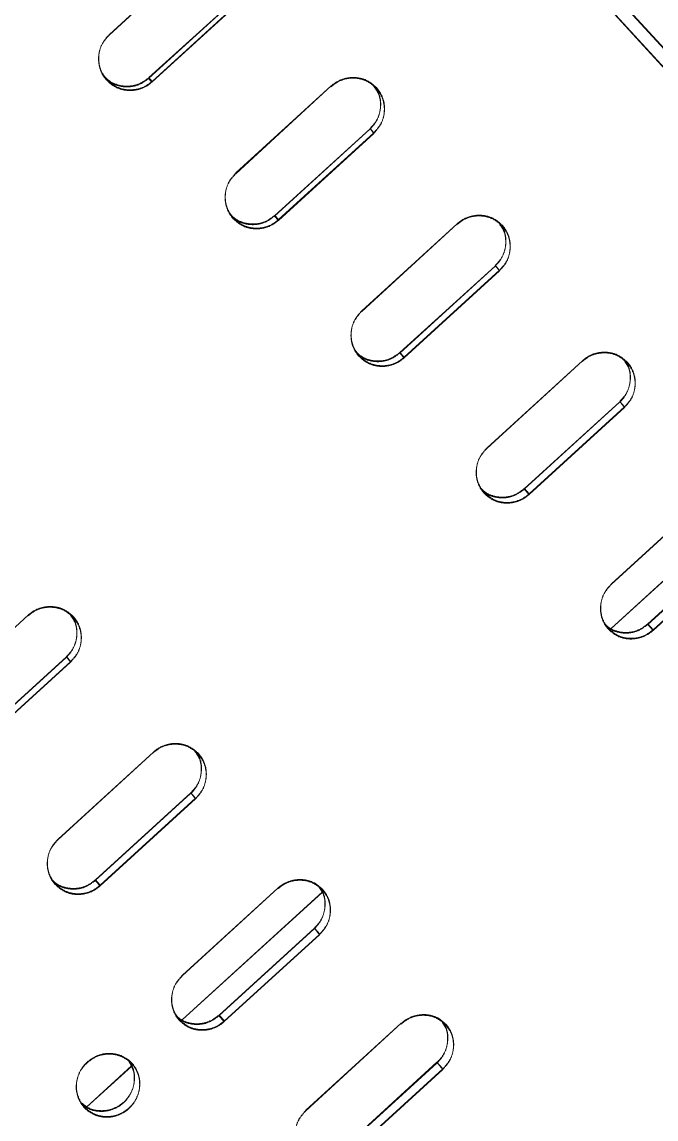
# Model space of a CAD drawing. Header units: millimetres. Extents: x -71377 to 516042, y -145869 to 441446.
# Drawn here: x 215806.5 to 215904.7, y 145490.6 to 145660.7 of the extents above; entities that cross this region are included whole.
import ezdxf

# ---------------------------------------------------------------- set-up
doc = ezdxf.new("R2010")
doc.units = ezdxf.units.MM
doc.header["$LTSCALE"] = 1000
doc.linetypes.add('IMPORT-DASHEDX2 _4_', pattern=[152.4, 101.6, -50.8])
for name, color, linetype, lineweight in [('05', 5, 'IMPORT-DASHEDX2 _4_', 5), ('06', 6, 'Continuous', 5), ('조경라인_dwg', 8, 'Continuous', 5)]:
    doc.layers.add(name, color=color, linetype=linetype, lineweight=lineweight)

# ---------------------------------------------------------------- blocks, each defined once
blk = doc.blocks.new('조경라인_dwg-6847807-지반층 배치도')
at = {"layer": '05', "flags": 128}
for points in [[(216051.05, 145497.7), (216050.75, 145497.45), (216050.44, 145497.23), (216050.14, 145497.05), (216049.85, 145496.92), (216049.58, 145496.85), (216049.35, 145496.83), (216049.16, 145496.86), (216049.02, 145496.96), (215561.28, 146031.14), (216048.99, 145496.84), (216049.13, 145496.75), (216049.31, 145496.72), (216049.55, 145496.74), (216049.81, 145496.81), (216050.11, 145496.94), (216050.41, 145497.12), (216050.72, 145497.34), (216051.02, 145497.59), (215562.44, 146032.83)], [(215841.38, 145664.9), (215840.9, 145665.58), (215841.41, 145665.01), (215826.64, 145651.52), (215826.13, 145652.09), (215840.86, 145665.46), (215826.09, 145651.98), (215826.61, 145651.41)], [(215860.96, 145643.45), (215860.4, 145644.21), (215861, 145643.56), (215846.23, 145630.08), (215845.63, 145630.73), (215860.37, 145644.1), (215845.6, 145630.62), (215846.19, 145629.96)], [(215880.44, 145622.12), (215879.8, 145622.97), (215880.47, 145622.23), (215865.7, 145608.74), (215865.03, 145609.48), (215879.77, 145622.86), (215865, 145609.37), (215865.67, 145608.63)], [(215899.8, 145600.92), (215899.08, 145601.85), (215899.83, 145601.03), (215885.06, 145587.54), (215884.31, 145588.37), (215899.05, 145601.74), (215884.28, 145588.25), (215885.03, 145587.43)]]:
    blk.add_lwpolyline(points, close=True, dxfattribs=at)
for points in [[(215819.97, 145658.69), (215834.77, 145672.28), (215820, 145658.8)], [(215839.58, 145637.2), (215854.38, 145650.8), (215839.62, 145637.32)], [(215859.1, 145615.83), (215873.9, 145629.43), (215859.13, 145615.94)], [(215878.5, 145594.58), (215893.3, 145608.18), (215878.53, 145594.7)], [(215897.77, 145573.48), (215912.57, 145587.07), (215897.8, 145573.59)], [(215919.46, 145586.41), (215897.76, 145566.68), (215919.49, 145586.52)], [(215918.2, 145580.76), (215903.43, 145567.28), (215904.26, 145566.37), (215919.03, 145579.86), (215918.23, 145580.88), (215903.46, 145567.39), (215904.29, 145566.48), (215919.06, 145579.97), (215918.23, 145580.88)], [(215792.63, 145555.15), (215807.44, 145568.74), (215792.67, 145555.26)], [(215813.3, 145562.17), (215798.53, 145548.69), (215799.21, 145547.95), (215813.98, 145561.43), (215813.34, 145562.28), (215798.57, 145548.8), (215799.24, 145548.06), (215814.01, 145561.54), (215813.34, 145562.28)], [(215812.04, 145533.9), (215826.84, 145547.5), (215812.07, 145534.01)], [(215832.59, 145541.05), (215817.82, 145527.57), (215818.57, 145526.75), (215833.34, 145540.23), (215832.62, 145541.17), (215817.85, 145527.68), (215818.6, 145526.86), (215833.37, 145540.34), (215832.62, 145541.17)], [(215853, 145525.72), (215831.3, 145505.99), (215853.03, 145525.84)], [(215831.31, 145512.79), (215846.11, 145526.39), (215831.34, 145512.9)], [(215851.74, 145520.08), (215836.97, 145506.59), (215837.8, 145505.69), (215852.56, 145519.17), (215851.77, 145520.19), (215837, 145506.71), (215837.83, 145505.8), (215852.6, 145519.28), (215851.77, 145520.19)], [(215850.44, 145491.84), (215865.24, 145505.43), (215850.47, 145491.95)], [(215823.42, 145498.72), (215816.49, 145492.47), (215823.45, 145498.83)], [(215870.74, 145499.26), (215855.97, 145485.78), (215856.88, 145484.79), (215871.65, 145498.27), (215870.77, 145499.38), (215856.01, 145485.89), (215856.91, 145484.9), (215871.68, 145498.38), (215870.77, 145499.38)]]:
    blk.add_lwpolyline(points, dxfattribs=at)
at = {"layer": '05'}
for points, knots in [([(215819.97, 145658.69), (215819.59, 145658.27), (215818.83, 145657.43), (215818.3, 145655.79), (215818.31, 145654.1), (215818.8, 145652.68), (215819.37, 145651.96), (215819.6, 145651.68)], [0, 0, 0, 0, 0.214695, 0.429387, 0.644078, 0.858773, 1, 1, 1, 1]), ([(215820, 145658.8), (215819.62, 145658.38), (215818.87, 145657.54), (215818.33, 145655.9), (215818.34, 145654.22), (215818.83, 145652.79), (215819.4, 145652.07), (215819.63, 145651.79)], [0, 0, 0, 0, 0.214695, 0.429387, 0.644078, 0.858773, 1, 1, 1, 1]), ([(215826.09, 145651.98), (215825.64, 145651.64), (215824.74, 145650.96), (215823.06, 145650.58), (215821.39, 145650.74), (215820.12, 145651.29), (215819.54, 145651.83), (215819.37, 145651.99)], [0, 0, 0, 0, 0.226046, 0.452087, 0.678129, 0.904174, 1, 1, 1, 1]), ([(215826.13, 145652.09), (215825.67, 145651.75), (215824.77, 145651.07), (215823.09, 145650.69), (215821.42, 145650.85), (215820.15, 145651.4), (215819.58, 145651.94), (215819.4, 145652.1)], [0, 0, 0, 0, 0.226046, 0.452087, 0.678129, 0.904174, 1, 1, 1, 1]), ([(215819.6, 145651.68), (215820.01, 145651.3), (215820.84, 145650.56), (215822.47, 145650.05), (215824.16, 145650.09), (215825.6, 145650.6), (215826.32, 145651.18), (215826.61, 145651.41)], [0, 0, 0, 0, 0.214692, 0.429385, 0.644077, 0.858772, 1, 1, 1, 1]), ([(215819.63, 145651.79), (215820.05, 145651.42), (215820.87, 145650.67), (215822.51, 145650.16), (215824.19, 145650.2), (215825.63, 145650.71), (215826.36, 145651.29), (215826.64, 145651.52)], [0, 0, 0, 0, 0.214692, 0.429385, 0.644077, 0.858772, 1, 1, 1, 1]), ([(215861.35, 145650.44), (215860.94, 145650.81), (215860.12, 145651.55), (215858.49, 145652.05), (215856.8, 145652.02), (215855.37, 145651.5), (215854.64, 145650.92), (215854.35, 145650.69)], [0, 0, 0, 0, 0.214692, 0.429385, 0.644077, 0.858772, 1, 1, 1, 1]), ([(215861.38, 145650.55), (215860.97, 145650.92), (215860.15, 145651.66), (215858.52, 145652.16), (215856.83, 145652.13), (215855.4, 145651.61), (215854.67, 145651.03), (215854.38, 145650.8)], [0, 0, 0, 0, 0.214692, 0.429385, 0.644077, 0.858772, 1, 1, 1, 1]), ([(215861, 145650.71), (215861.23, 145650.39), (215861.8, 145649.62), (215862.1, 145648.09), (215861.91, 145646.42), (215861.27, 145645.04), (215860.62, 145644.37), (215860.37, 145644.1)], [0, 0, 0, 0, 0.165868, 0.393908, 0.621949, 0.849991, 1, 1, 1, 1]), ([(215861.03, 145650.83), (215861.27, 145650.5), (215861.83, 145649.73), (215862.13, 145648.2), (215861.94, 145646.53), (215861.3, 145645.15), (215860.66, 145644.48), (215860.4, 145644.21)], [0, 0, 0, 0, 0.165868, 0.393908, 0.621949, 0.849991, 1, 1, 1, 1]), ([(215860.96, 145643.45), (215861.34, 145643.87), (215862.1, 145644.71), (215862.64, 145646.34), (215862.63, 145648.02), (215862.15, 145649.44), (215861.58, 145650.16), (215861.35, 145650.44)], [0, 0, 0, 0, 0.214692, 0.429386, 0.644078, 0.858773, 1, 1, 1, 1]), ([(215861, 145643.56), (215861.37, 145643.98), (215862.13, 145644.82), (215862.67, 145646.45), (215862.67, 145648.13), (215862.18, 145649.55), (215861.61, 145650.27), (215861.38, 145650.55)], [0, 0, 0, 0, 0.214692, 0.429386, 0.644078, 0.858773, 1, 1, 1, 1]), ([(215839.58, 145637.2), (215839.21, 145636.79), (215838.45, 145635.95), (215837.91, 145634.31), (215837.92, 145632.63), (215838.4, 145631.21), (215838.97, 145630.49), (215839.2, 145630.21)], [0, 0, 0, 0, 0.214695, 0.429386, 0.644078, 0.858773, 1, 1, 1, 1]), ([(215839.62, 145637.32), (215839.24, 145636.9), (215838.48, 145636.06), (215837.94, 145634.42), (215837.95, 145632.74), (215838.44, 145631.32), (215839, 145630.61), (215839.23, 145630.32)], [0, 0, 0, 0, 0.214695, 0.429386, 0.644078, 0.858773, 1, 1, 1, 1]), ([(215845.6, 145630.62), (215845.15, 145630.28), (215844.24, 145629.6), (215842.57, 145629.21), (215840.9, 145629.37), (215839.65, 145629.91), (215839.09, 145630.43), (215838.94, 145630.57)], [0, 0, 0, 0, 0.227928, 0.455852, 0.683777, 0.911704, 1, 1, 1, 1]), ([(215845.63, 145630.73), (215845.18, 145630.39), (215844.28, 145629.71), (215842.6, 145629.32), (215840.93, 145629.49), (215839.68, 145630.02), (215839.12, 145630.54), (215838.97, 145630.68)], [0, 0, 0, 0, 0.227928, 0.455852, 0.683777, 0.911704, 1, 1, 1, 1]), ([(215839.2, 145630.21), (215839.61, 145629.84), (215840.44, 145629.1), (215842.06, 145628.6), (215843.75, 145628.64), (215845.18, 145629.15), (215845.91, 145629.73), (215846.19, 145629.96)], [0, 0, 0, 0, 0.214692, 0.429385, 0.644078, 0.858772, 1, 1, 1, 1]), ([(215839.23, 145630.32), (215839.64, 145629.95), (215840.47, 145629.21), (215842.09, 145628.71), (215843.78, 145628.75), (215845.21, 145629.26), (215845.94, 145629.84), (215846.23, 145630.08)], [0, 0, 0, 0, 0.214692, 0.429385, 0.644078, 0.858772, 1, 1, 1, 1]), ([(215880.85, 145629.09), (215880.44, 145629.46), (215879.62, 145630.19), (215878, 145630.69), (215876.31, 145630.65), (215874.88, 145630.13), (215874.16, 145629.55), (215873.87, 145629.32)], [0, 0, 0, 0, 0.214692, 0.429384, 0.644077, 0.858772, 1, 1, 1, 1]), ([(215880.88, 145629.2), (215880.47, 145629.57), (215879.65, 145630.3), (215878.03, 145630.8), (215876.35, 145630.76), (215874.91, 145630.24), (215874.19, 145629.66), (215873.9, 145629.43)], [0, 0, 0, 0, 0.214692, 0.429384, 0.644077, 0.858772, 1, 1, 1, 1]), ([(215880.48, 145629.51), (215880.7, 145629.2), (215881.25, 145628.45), (215881.53, 145626.95), (215881.35, 145625.28), (215880.7, 145623.9), (215880.06, 145623.23), (215879.8, 145622.97)], [0, 0, 0, 0, 0.158726, 0.388719, 0.618712, 0.848707, 1, 1, 1, 1]), ([(215880.45, 145629.4), (215880.67, 145629.09), (215881.21, 145628.34), (215881.5, 145626.84), (215881.32, 145625.17), (215880.67, 145623.79), (215880.02, 145623.12), (215879.77, 145622.86)], [0, 0, 0, 0, 0.158726, 0.388719, 0.618712, 0.848707, 1, 1, 1, 1]), ([(215880.44, 145622.12), (215880.82, 145622.54), (215881.58, 145623.37), (215882.12, 145625), (215882.12, 145626.68), (215881.64, 145628.1), (215881.07, 145628.81), (215880.85, 145629.09)], [0, 0, 0, 0, 0.214692, 0.429386, 0.644079, 0.858774, 1, 1, 1, 1]), ([(215880.47, 145622.23), (215880.85, 145622.65), (215881.61, 145623.49), (215882.15, 145625.12), (215882.15, 145626.79), (215881.67, 145628.21), (215881.1, 145628.92), (215880.88, 145629.2)], [0, 0, 0, 0, 0.214692, 0.429386, 0.644079, 0.858774, 1, 1, 1, 1]), ([(215859.1, 145615.83), (215858.72, 145615.41), (215857.96, 145614.58), (215857.42, 145612.94), (215857.42, 145611.27), (215857.9, 145609.85), (215858.47, 145609.14), (215858.69, 145608.86)], [0, 0, 0, 0, 0.214695, 0.429386, 0.644078, 0.858773, 1, 1, 1, 1]), ([(215859.13, 145615.94), (215858.75, 145615.53), (215857.99, 145614.69), (215857.45, 145613.06), (215857.45, 145611.38), (215857.94, 145609.96), (215858.5, 145609.25), (215858.73, 145608.97)], [0, 0, 0, 0, 0.214695, 0.429386, 0.644078, 0.858773, 1, 1, 1, 1]), ([(215865, 145609.37), (215864.55, 145609.03), (215863.64, 145608.35), (215861.97, 145607.96), (215860.31, 145608.12), (215859.08, 145608.63), (215858.54, 145609.14), (215858.4, 145609.27)], [0, 0, 0, 0, 0.2298627, 0.4597212, 0.6895803, 0.9194426, 1, 1, 1, 1]), ([(215865.03, 145609.48), (215864.58, 145609.14), (215863.68, 145608.47), (215862, 145608.07), (215860.34, 145608.23), (215859.11, 145608.75), (215858.57, 145609.25), (215858.43, 145609.38)], [0, 0, 0, 0, 0.2298627, 0.4597212, 0.6895803, 0.9194426, 1, 1, 1, 1]), ([(215900.23, 145607.86), (215899.82, 145608.23), (215899, 145608.96), (215897.39, 145609.45), (215895.71, 145609.4), (215894.28, 145608.88), (215893.56, 145608.3), (215893.27, 145608.07)], [0, 0, 0, 0, 0.214692, 0.429384, 0.644077, 0.858772, 1, 1, 1, 1]), ([(215900.26, 145607.97), (215899.85, 145608.34), (215899.04, 145609.07), (215897.42, 145609.56), (215895.74, 145609.51), (215894.31, 145609), (215893.59, 145608.41), (215893.3, 145608.18)], [0, 0, 0, 0, 0.214692, 0.429384, 0.644077, 0.858772, 1, 1, 1, 1]), ([(215858.69, 145608.86), (215859.1, 145608.49), (215859.93, 145607.76), (215861.55, 145607.26), (215863.23, 145607.3), (215864.66, 145607.82), (215865.38, 145608.4), (215865.67, 145608.63)], [0, 0, 0, 0, 0.214693, 0.429385, 0.644077, 0.858772, 1, 1, 1, 1]), ([(215858.73, 145608.97), (215859.14, 145608.6), (215859.96, 145607.87), (215861.58, 145607.37), (215863.26, 145607.41), (215864.69, 145607.93), (215865.42, 145608.51), (215865.7, 145608.74)], [0, 0, 0, 0, 0.214693, 0.429385, 0.644077, 0.858772, 1, 1, 1, 1]), ([(215899.78, 145608.21), (215899.99, 145607.92), (215900.52, 145607.19), (215900.79, 145605.71), (215900.6, 145604.05), (215899.95, 145602.67), (215899.31, 145602), (215899.05, 145601.74)], [0, 0, 0, 0, 0.151373, 0.3833758, 0.6153793, 0.8473846, 1, 1, 1, 1]), ([(215899.81, 145608.32), (215900.02, 145608.03), (215900.55, 145607.3), (215900.82, 145605.82), (215900.63, 145604.16), (215899.98, 145602.79), (215899.34, 145602.12), (215899.08, 145601.85)], [0, 0, 0, 0, 0.151373, 0.3833758, 0.6153793, 0.8473846, 1, 1, 1, 1]), ([(215899.8, 145600.92), (215900.18, 145601.33), (215900.94, 145602.17), (215901.48, 145603.8), (215901.49, 145605.47), (215901.01, 145606.88), (215900.45, 145607.58), (215900.23, 145607.86)], [0, 0, 0, 0, 0.214692, 0.429386, 0.644078, 0.858773, 1, 1, 1, 1]), ([(215899.83, 145601.03), (215900.21, 145601.45), (215900.97, 145602.28), (215901.51, 145603.91), (215901.52, 145605.58), (215901.04, 145606.99), (215900.48, 145607.69), (215900.26, 145607.97)], [0, 0, 0, 0, 0.214692, 0.429386, 0.644078, 0.858773, 1, 1, 1, 1]), ([(215878.5, 145594.58), (215878.12, 145594.17), (215877.36, 145593.33), (215876.82, 145591.7), (215876.81, 145590.03), (215877.29, 145588.62), (215877.85, 145587.91), (215878.07, 145587.63)], [0, 0, 0, 0, 0.214695, 0.429386, 0.644078, 0.858773, 1, 1, 1, 1]), ([(215878.53, 145594.7), (215878.15, 145594.28), (215877.39, 145593.44), (215876.85, 145591.81), (215876.84, 145590.14), (215877.32, 145588.73), (215877.88, 145588.03), (215878.11, 145587.75)], [0, 0, 0, 0, 0.214695, 0.429386, 0.644078, 0.858773, 1, 1, 1, 1]), ([(215884.28, 145588.25), (215883.83, 145587.91), (215882.93, 145587.24), (215881.26, 145586.84), (215879.6, 145586.99), (215878.39, 145587.49), (215877.87, 145587.97), (215877.75, 145588.09)], [0, 0, 0, 0, 0.231854, 0.463704, 0.695555, 0.927408, 1, 1, 1, 1]), ([(215884.31, 145588.37), (215883.86, 145588.03), (215882.96, 145587.35), (215881.29, 145586.95), (215879.63, 145587.1), (215878.43, 145587.6), (215877.9, 145588.09), (215877.78, 145588.2)], [0, 0, 0, 0, 0.231854, 0.463704, 0.695555, 0.927408, 1, 1, 1, 1]), ([(215878.07, 145587.63), (215878.48, 145587.27), (215879.3, 145586.54), (215880.91, 145586.05), (215882.59, 145586.1), (215884.02, 145586.62), (215884.74, 145587.2), (215885.03, 145587.43)], [0, 0, 0, 0, 0.214692, 0.429385, 0.644077, 0.858772, 1, 1, 1, 1]), ([(215878.11, 145587.75), (215878.51, 145587.38), (215879.33, 145586.65), (215880.94, 145586.16), (215882.62, 145586.21), (215884.05, 145586.73), (215884.77, 145587.31), (215885.06, 145587.54)], [0, 0, 0, 0, 0.214692, 0.429385, 0.644077, 0.858772, 1, 1, 1, 1]), ([(215897.77, 145573.48), (215897.39, 145573.06), (215896.63, 145572.22), (215896.09, 145570.6), (215896.08, 145568.93), (215896.55, 145567.53), (215897.1, 145566.83), (215897.32, 145566.55)], [0, 0, 0, 0, 0.214695, 0.429386, 0.644078, 0.858773, 1, 1, 1, 1]), ([(215897.8, 145573.59), (215897.42, 145573.17), (215896.67, 145572.33), (215896.12, 145570.71), (215896.11, 145569.05), (215896.58, 145567.64), (215897.13, 145566.94), (215897.36, 145566.66)], [0, 0, 0, 0, 0.214695, 0.429386, 0.644078, 0.858773, 1, 1, 1, 1]), ([(215814.39, 145568.4), (215813.98, 145568.77), (215813.15, 145569.5), (215811.53, 145570), (215809.85, 145569.96), (215808.42, 145569.45), (215807.69, 145568.86), (215807.4, 145568.63)], [0, 0, 0, 0, 0.214693, 0.429385, 0.644078, 0.858772, 1, 1, 1, 1]), ([(215814.42, 145568.51), (215814.01, 145568.88), (215813.19, 145569.62), (215811.56, 145570.11), (215809.88, 145570.07), (215808.45, 145569.56), (215807.72, 145568.98), (215807.44, 145568.74)], [0, 0, 0, 0, 0.214693, 0.429385, 0.644078, 0.858772, 1, 1, 1, 1]), ([(215813.98, 145568.71), (215814.21, 145568.41), (215814.75, 145567.65), (215815.04, 145566.15), (215814.85, 145564.49), (215814.21, 145563.11), (215813.56, 145562.44), (215813.3, 145562.17)], [0, 0, 0, 0, 0.158726, 0.388719, 0.618712, 0.848707, 1, 1, 1, 1]), ([(215814.02, 145568.82), (215814.24, 145568.52), (215814.78, 145567.76), (215815.07, 145566.26), (215814.88, 145564.6), (215814.24, 145563.22), (215813.59, 145562.55), (215813.34, 145562.28)], [0, 0, 0, 0, 0.158726, 0.388719, 0.618712, 0.848707, 1, 1, 1, 1]), ([(215813.98, 145561.43), (215814.36, 145561.85), (215815.12, 145562.69), (215815.66, 145564.32), (215815.66, 145565.99), (215815.18, 145567.41), (215814.61, 145568.12), (215814.39, 145568.4)], [0, 0, 0, 0, 0.214695, 0.429386, 0.644078, 0.858773, 1, 1, 1, 1]), ([(215814.01, 145561.54), (215814.39, 145561.96), (215815.15, 145562.8), (215815.69, 145564.43), (215815.69, 145566.11), (215815.21, 145567.52), (215814.64, 145568.23), (215814.42, 145568.51)], [0, 0, 0, 0, 0.214695, 0.429386, 0.644078, 0.858773, 1, 1, 1, 1]), ([(215903.43, 145567.28), (215902.98, 145566.94), (215902.08, 145566.26), (215900.41, 145565.86), (215898.76, 145566.01), (215897.58, 145566.49), (215897.07, 145566.95), (215896.96, 145567.05)], [0, 0, 0, 0, 0.233908, 0.467812, 0.701717, 0.935624, 1, 1, 1, 1]), ([(215903.46, 145567.39), (215903.01, 145567.05), (215902.11, 145566.37), (215900.44, 145565.97), (215898.79, 145566.12), (215897.61, 145566.6), (215897.1, 145567.06), (215896.99, 145567.16)], [0, 0, 0, 0, 0.233908, 0.467812, 0.701717, 0.935624, 1, 1, 1, 1]), ([(215897.32, 145566.55), (215897.73, 145566.19), (215898.54, 145565.46), (215900.15, 145564.98), (215901.82, 145565.04), (215903.24, 145565.56), (215903.97, 145566.14), (215904.26, 145566.37)], [0, 0, 0, 0, 0.214692, 0.429385, 0.644077, 0.858772, 1, 1, 1, 1]), ([(215897.36, 145566.66), (215897.76, 145566.3), (215898.57, 145565.58), (215900.18, 145565.09), (215901.85, 145565.15), (215903.28, 145565.67), (215904, 145566.25), (215904.29, 145566.48)], [0, 0, 0, 0, 0.214692, 0.429385, 0.644077, 0.858772, 1, 1, 1, 1]), ([(215833.77, 145547.18), (215833.36, 145547.54), (215832.54, 145548.27), (215830.93, 145548.76), (215829.25, 145548.72), (215827.82, 145548.2), (215827.09, 145547.62), (215826.8, 145547.39)], [0, 0, 0, 0, 0.214692, 0.429385, 0.644077, 0.858772, 1, 1, 1, 1]), ([(215833.8, 145547.29), (215833.39, 145547.65), (215832.57, 145548.38), (215830.96, 145548.88), (215829.28, 145548.83), (215827.85, 145548.31), (215827.12, 145547.73), (215826.84, 145547.5)], [0, 0, 0, 0, 0.214692, 0.429385, 0.644077, 0.858772, 1, 1, 1, 1]), ([(215833.32, 145547.52), (215833.53, 145547.23), (215834.05, 145546.5), (215834.33, 145545.03), (215834.14, 145543.37), (215833.49, 145541.99), (215832.84, 145541.32), (215832.59, 145541.05)], [0, 0, 0, 0, 0.151373, 0.3833758, 0.6153793, 0.8473846, 1, 1, 1, 1]), ([(215833.35, 145547.63), (215833.56, 145547.35), (215834.08, 145546.61), (215834.36, 145545.14), (215834.17, 145543.48), (215833.52, 145542.1), (215832.87, 145541.43), (215832.62, 145541.17)], [0, 0, 0, 0, 0.151373, 0.3833758, 0.6153793, 0.8473846, 1, 1, 1, 1]), ([(215833.34, 145540.23), (215833.72, 145540.65), (215834.47, 145541.49), (215835.02, 145543.11), (215835.03, 145544.78), (215834.55, 145546.19), (215833.99, 145546.9), (215833.77, 145547.18)], [0, 0, 0, 0, 0.214695, 0.429386, 0.644078, 0.858773, 1, 1, 1, 1]), ([(215833.37, 145540.34), (215833.75, 145540.76), (215834.51, 145541.6), (215835.05, 145543.22), (215835.06, 145544.89), (215834.58, 145546.3), (215834.02, 145547.01), (215833.8, 145547.29)], [0, 0, 0, 0, 0.214695, 0.429386, 0.644078, 0.858773, 1, 1, 1, 1]), ([(215812.04, 145533.9), (215811.66, 145533.48), (215810.9, 145532.64), (215810.36, 145531.02), (215810.35, 145529.35), (215810.83, 145527.94), (215811.39, 145527.23), (215811.61, 145526.95)], [0, 0, 0, 0, 0.214692, 0.429386, 0.644078, 0.858773, 1, 1, 1, 1]), ([(215812.07, 145534.01), (215811.69, 145533.59), (215810.93, 145532.76), (215810.39, 145531.13), (215810.38, 145529.46), (215810.86, 145528.05), (215811.42, 145527.34), (215811.64, 145527.06)], [0, 0, 0, 0, 0.214692, 0.429386, 0.644078, 0.858773, 1, 1, 1, 1]), ([(215817.82, 145527.57), (215817.37, 145527.23), (215816.46, 145526.55), (215814.79, 145526.15), (215813.14, 145526.31), (215811.93, 145526.8), (215811.41, 145527.29), (215811.28, 145527.4)], [0, 0, 0, 0, 0.23185, 0.463704, 0.695555, 0.927408, 1, 1, 1, 1]), ([(215817.85, 145527.68), (215817.4, 145527.34), (215816.49, 145526.66), (215814.82, 145526.27), (215813.17, 145526.42), (215811.96, 145526.92), (215811.44, 145527.4), (215811.31, 145527.52)], [0, 0, 0, 0, 0.23185, 0.463704, 0.695555, 0.927408, 1, 1, 1, 1]), ([(215853.02, 145526.09), (215852.61, 145526.46), (215851.8, 145527.18), (215850.19, 145527.66), (215848.52, 145527.61), (215847.09, 145527.09), (215846.37, 145526.51), (215846.08, 145526.28)], [0, 0, 0, 0, 0.214693, 0.429385, 0.644077, 0.858772, 1, 1, 1, 1]), ([(215853.05, 145526.21), (215852.64, 145526.57), (215851.83, 145527.29), (215850.22, 145527.78), (215848.55, 145527.72), (215847.12, 145527.2), (215846.4, 145526.62), (215846.11, 145526.39)], [0, 0, 0, 0, 0.214693, 0.429385, 0.644077, 0.858772, 1, 1, 1, 1]), ([(215811.61, 145526.95), (215812.02, 145526.58), (215812.84, 145525.85), (215814.45, 145525.36), (215816.12, 145525.41), (215817.55, 145525.93), (215818.28, 145526.51), (215818.57, 145526.75)], [0, 0, 0, 0, 0.214692, 0.429384, 0.644077, 0.858772, 1, 1, 1, 1]), ([(215811.64, 145527.06), (215812.05, 145526.7), (215812.87, 145525.97), (215814.48, 145525.48), (215816.16, 145525.52), (215817.59, 145526.04), (215818.31, 145526.63), (215818.6, 145526.86)], [0, 0, 0, 0, 0.214692, 0.429384, 0.644077, 0.858772, 1, 1, 1, 1]), ([(215852.52, 145526.47), (215852.72, 145526.2), (215853.23, 145525.49), (215853.49, 145524.04), (215853.29, 145522.39), (215852.64, 145521.02), (215851.99, 145520.35), (215851.74, 145520.08)], [0, 0, 0, 0, 0.143789, 0.377865, 0.611942, 0.846021, 1, 1, 1, 1]), ([(215852.55, 145526.59), (215852.75, 145526.32), (215853.26, 145525.6), (215853.52, 145524.15), (215853.32, 145522.5), (215852.67, 145521.13), (215852.02, 145520.46), (215851.77, 145520.19)], [0, 0, 0, 0, 0.143789, 0.377865, 0.611942, 0.846021, 1, 1, 1, 1]), ([(215852.56, 145519.17), (215852.94, 145519.59), (215853.7, 145520.43), (215854.25, 145522.05), (215854.26, 145523.71), (215853.79, 145525.11), (215853.24, 145525.82), (215853.02, 145526.09)], [0, 0, 0, 0, 0.214695, 0.429386, 0.644078, 0.858773, 1, 1, 1, 1]), ([(215852.6, 145519.28), (215852.98, 145519.7), (215853.73, 145520.54), (215854.28, 145522.16), (215854.3, 145523.82), (215853.83, 145525.23), (215853.27, 145525.93), (215853.05, 145526.21)], [0, 0, 0, 0, 0.214695, 0.429386, 0.644078, 0.858773, 1, 1, 1, 1]), ([(215831.31, 145512.79), (215830.93, 145512.37), (215830.17, 145511.54), (215829.62, 145509.91), (215829.61, 145508.25), (215830.08, 145506.85), (215830.64, 145506.14), (215830.86, 145505.87)], [0, 0, 0, 0, 0.214692, 0.429386, 0.644078, 0.858773, 1, 1, 1, 1]), ([(215831.34, 145512.9), (215830.96, 145512.48), (215830.2, 145511.65), (215829.66, 145510.02), (215829.64, 145508.36), (215830.11, 145506.96), (215830.67, 145506.26), (215830.89, 145505.98)], [0, 0, 0, 0, 0.214692, 0.429386, 0.644078, 0.858773, 1, 1, 1, 1]), ([(215836.97, 145506.59), (215836.52, 145506.25), (215835.61, 145505.58), (215833.95, 145505.17), (215832.3, 145505.32), (215831.12, 145505.8), (215830.61, 145506.27), (215830.5, 145506.37)], [0, 0, 0, 0, 0.233904, 0.467812, 0.701716, 0.935624, 1, 1, 1, 1]), ([(215837, 145506.71), (215836.55, 145506.37), (215835.65, 145505.69), (215833.98, 145505.29), (215832.33, 145505.43), (215831.15, 145505.91), (215830.64, 145506.38), (215830.53, 145506.48)], [0, 0, 0, 0, 0.233904, 0.467812, 0.701716, 0.935624, 1, 1, 1, 1]), ([(215830.86, 145505.87), (215831.27, 145505.5), (215832.08, 145504.78), (215833.69, 145504.3), (215835.36, 145504.35), (215836.78, 145504.87), (215837.51, 145505.46), (215837.8, 145505.69)], [0, 0, 0, 0, 0.214692, 0.429384, 0.644077, 0.858772, 1, 1, 1, 1]), ([(215830.89, 145505.98), (215831.3, 145505.62), (215832.11, 145504.89), (215833.72, 145504.41), (215835.39, 145504.46), (215836.81, 145504.98), (215837.54, 145505.57), (215837.83, 145505.8)], [0, 0, 0, 0, 0.214692, 0.429384, 0.644077, 0.858772, 1, 1, 1, 1]), ([(215872.12, 145505.17), (215871.72, 145505.53), (215870.92, 145506.24), (215869.31, 145506.72), (215867.65, 145506.66), (215866.22, 145506.14), (215865.5, 145505.55), (215865.21, 145505.32)], [0, 0, 0, 0, 0.214693, 0.429385, 0.644078, 0.858772, 1, 1, 1, 1]), ([(215872.16, 145505.28), (215871.75, 145505.64), (215870.95, 145506.36), (215869.35, 145506.83), (215867.68, 145506.77), (215866.26, 145506.25), (215865.53, 145505.67), (215865.24, 145505.43)], [0, 0, 0, 0, 0.214693, 0.429385, 0.644078, 0.858772, 1, 1, 1, 1]), ([(215871.58, 145505.58), (215871.76, 145505.33), (215872.25, 145504.64), (215872.5, 145503.22), (215872.3, 145501.57), (215871.65, 145500.2), (215871, 145499.53), (215870.74, 145499.26)], [0, 0, 0, 0, 0.1359502, 0.3721691, 0.608389, 0.8446109, 1, 1, 1, 1]), ([(215871.62, 145505.69), (215871.79, 145505.44), (215872.29, 145504.75), (215872.53, 145503.33), (215872.33, 145501.68), (215871.68, 145500.31), (215871.03, 145499.64), (215870.77, 145499.38)], [0, 0, 0, 0, 0.1359502, 0.3721691, 0.608389, 0.8446109, 1, 1, 1, 1]), ([(215871.68, 145498.38), (215872.06, 145498.8), (215872.82, 145499.64), (215873.37, 145501.26), (215873.39, 145502.91), (215872.93, 145504.31), (215872.37, 145505), (215872.16, 145505.28)], [0, 0, 0, 0, 0.214695, 0.429386, 0.644078, 0.858773, 1, 1, 1, 1]), ([(215871.65, 145498.27), (215872.03, 145498.69), (215872.79, 145499.53), (215873.34, 145501.14), (215873.36, 145502.8), (215872.9, 145504.19), (215872.34, 145504.89), (215872.12, 145505.17)], [0, 0, 0, 0, 0.214695, 0.429386, 0.644078, 0.858773, 1, 1, 1, 1]), ([(215816.54, 145499.31), (215816.99, 145499.65), (215817.89, 145500.33), (215819.56, 145500.72), (215821.22, 145500.59), (215822.73, 145499.9), (215823.91, 145498.75), (215824.62, 145497.25), (215824.78, 145495.6), (215824.38, 145493.95), (215823.68, 145492.84), (215823.15, 145492.32), (215823.02, 145492.2)], [0, 0, 0, 0, 0.0536882, 0.1073771, 0.1610655, 0.2147545, 0.268443, 0.3221314, 0.3758196, 0.4295083, 0.4831969, 0.5, 0.5, 0.5, 0.5]), ([(215816.57, 145499.42), (215817.02, 145499.76), (215817.92, 145500.44), (215819.59, 145500.83), (215821.25, 145500.7), (215822.76, 145500.01), (215823.94, 145498.86), (215824.65, 145497.37), (215824.81, 145495.71), (215824.41, 145494.07), (215823.71, 145492.96), (215823.19, 145492.43), (215823.06, 145492.31)], [0, 0, 0, 0, 0.0536882, 0.1073771, 0.1610655, 0.2147545, 0.268443, 0.3221314, 0.3758196, 0.4295083, 0.4831969, 0.5, 0.5, 0.5, 0.5]), ([(215823.02, 145492.2), (215822.74, 145491.94), (215821.97, 145491.38), (215820.54, 145490.85), (215818.86, 145490.82), (215817.28, 145491.34), (215815.99, 145492.35), (215815.12, 145493.76), (215814.78, 145495.39), (215815, 145497.05), (215815.66, 145498.4), (215816.29, 145499.05), (215816.54, 145499.31)], [0.5, 0.5, 0.5, 0.5, 0.5368856, 0.590574, 0.6442621, 0.6979512, 0.7516398, 0.8053279, 0.8590164, 0.9127046, 0.966394, 1, 1, 1, 1]), ([(215823.06, 145492.31), (215822.77, 145492.05), (215822, 145491.49), (215820.57, 145490.96), (215818.89, 145490.93), (215817.31, 145491.45), (215816.02, 145492.47), (215815.15, 145493.87), (215814.81, 145495.5), (215815.04, 145497.16), (215815.69, 145498.51), (215816.33, 145499.17), (215816.57, 145499.42)], [0.5, 0.5, 0.5, 0.5, 0.5368856, 0.590574, 0.6442621, 0.6979512, 0.7516398, 0.8053279, 0.8590164, 0.9127046, 0.966394, 1, 1, 1, 1]), ([(215823.08, 145499.42), (215823.32, 145499), (215823.82, 145498.11), (215823.94, 145496.5), (215823.56, 145494.86), (215822.64, 145493.42), (215821.31, 145492.35), (215819.71, 145491.76), (215818.04, 145491.73), (215816.64, 145492.13), (215815.99, 145492.7), (215815.75, 145492.92)], [0, 0, 0, 0, 0.103803, 0.221879, 0.339957, 0.458034, 0.576112, 0.694188, 0.812264, 0.930342, 1, 1, 1, 1]), ([(215823.12, 145499.53), (215823.35, 145499.11), (215823.85, 145498.22), (215823.98, 145496.61), (215823.59, 145494.97), (215822.67, 145493.53), (215821.34, 145492.46), (215819.74, 145491.87), (215818.07, 145491.85), (215816.67, 145492.25), (215816.02, 145492.82), (215815.78, 145493.03)], [0, 0, 0, 0, 0.103803, 0.221879, 0.339957, 0.458034, 0.576112, 0.694188, 0.812264, 0.930342, 1, 1, 1, 1]), ([(215850.44, 145491.84), (215850.06, 145491.42), (215849.3, 145490.58), (215848.75, 145488.96), (215848.73, 145487.31), (215849.2, 145485.91), (215849.75, 145485.21), (215849.97, 145484.94)], [0, 0, 0, 0, 0.214691, 0.429386, 0.644079, 0.858773, 1, 1, 1, 1]), ([(215850.47, 145491.95), (215850.09, 145491.53), (215849.33, 145490.69), (215848.78, 145489.08), (215848.77, 145487.42), (215849.23, 145486.02), (215849.78, 145485.33), (215850, 145485.05)], [0, 0, 0, 0, 0.214691, 0.429386, 0.644079, 0.858773, 1, 1, 1, 1])]:
    blk.add_open_spline(points, degree=3, knots=knots, dxfattribs=at)
at = {"layer": '06'}
blk.add_arc((218452.96, 158869.53), 14800, 242.459078, 274.352965, dxfattribs=at)

msp = doc.modelspace()

# ---------------------------------------------------------------- block references
at = {"layer": '조경라인_dwg', "rotation": 8.537736462515947e-07}
msp.add_blockref('조경라인_dwg-6847807-지반층 배치도', (0, 0), dxfattribs=at)

doc.saveas('drawing.dxf')
